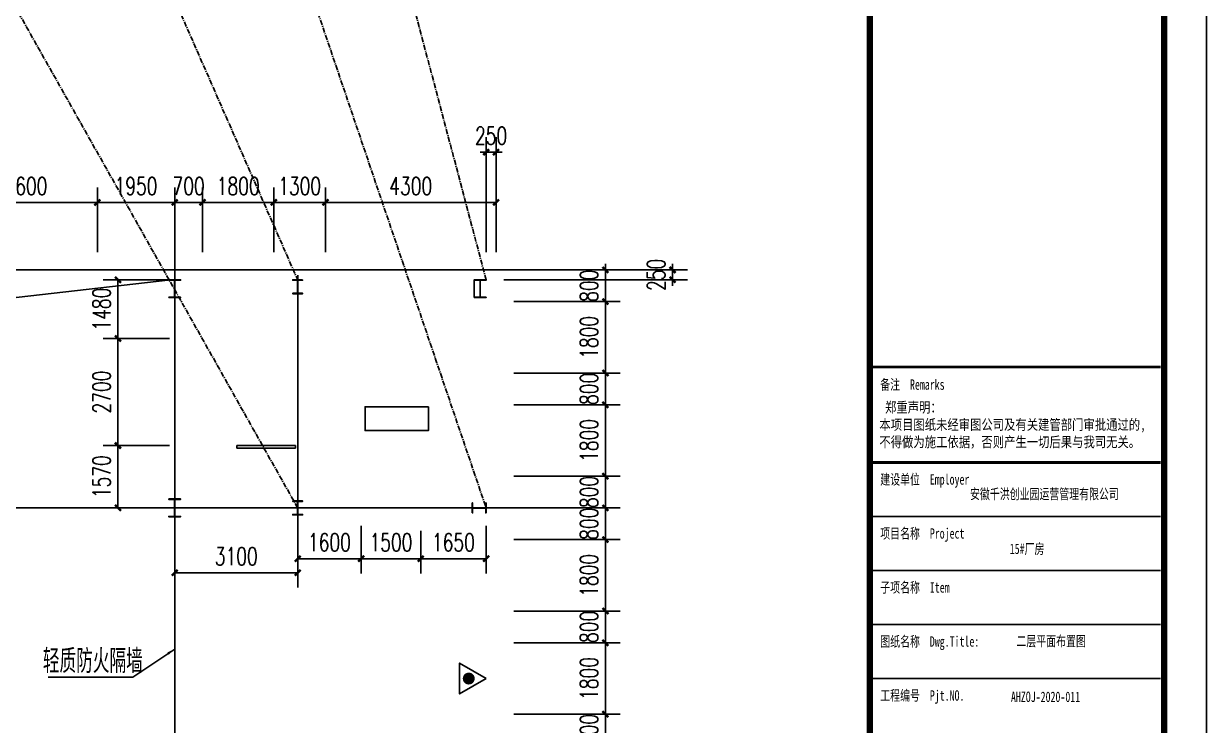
# Model space of a CAD drawing. Extents: x 177291 to 1288761, y 177638 to 322898.
# Drawn here: x 468385 to 498197, y 269725 to 287413 of the extents above; entities that cross this region are included whole.
import ezdxf
from ezdxf.enums import TextEntityAlignment as Align

# ---------------------------------------------------------------- set-up
doc = ezdxf.new("R2010")
doc.units = 0
doc.header["$LTSCALE"] = 1000
doc.linetypes.add('0$0$CENTERX2', pattern=[4, 2.5, -0.5, 0.5, -0.5])
for name, color, linetype in [('AXIS', 3, 'Continuous'), ('DOTE', 1, 'Continuous'), ('GZ', 50, 'Continuous'), ('Gzd', 1, 'Continuous'), ('LVTRY', 6, 'Continuous'), ('PUB_DIM', 3, 'Continuous'), ('PUB_TITLE', 4, 'Continuous'), ('REIN', 1, 'Continuous'), ('STAIR', 2, 'Continuous'), ('TEXT', 7, 'Continuous')]:
    doc.layers.add(name, color=color, linetype=linetype)
doc.styles.add('_gyy_title_ST', font='', dxfattribs={"width": 0.8})
doc.styles.add('_TCH_DIM_T3', font='SIMPLEX', dxfattribs={"width": 0.705882, "bigfont": 'GBCBIG'})
doc.styles.add('TSSD_Norm', font='tssdeng.shx', dxfattribs={"bigfont": 'hztxt.shx'})
doc.styles.get('_gyy_title_ST').set_extended_font_data('SimSun')
doc.dimstyles.new('_TCH_ARCH&&150', dxfattribs={"dimtxt": 446.25, "dimasz": 150, "dimexe": 375, "dimexo": 450, "dimgap": 189.375, "dimtad": 1, "dimdec": 0, "dimzin": 0, "dimdsep": 46, "dimtxsty": '_TCH_DIM_T3', "dimblk": 'ARCHTICK', "dimcen": 0.09, "dimclrd": 3, "dimclre": 3, "dimclrt": 7, "dimazin": 2, "dimtfac": 1, "dimtdec": 0, "dimtix": 1, "dimtmove": 2, "dimatfit": 3, "dimfxl": 1, "dimtolj": 1, "dimtzin": 0, "dimarcsym": 0})
doc.dimstyles.new('TCH-200-1', dxfattribs={"dimtxt": 595, "dimasz": 200, "dimexe": 500, "dimexo": 600, "dimgap": 252.5, "dimtad": 1, "dimdec": 0, "dimzin": 0, "dimdsep": 46, "dimtxsty": '_TCH_DIM_T3', "dimblk": 'ARCHTICK', "dimcen": 0.09, "dimclrd": 3, "dimclre": 3, "dimclrt": 7, "dimazin": 2, "dimtfac": 1, "dimtdec": 0, "dimtix": 1, "dimtmove": 2, "dimatfit": 3, "dimfxl": 1, "dimtolj": 1, "dimtzin": 0, "dimarcsym": 0})

# ---------------------------------------------------------------- blocks, each defined once
blk = doc.blocks.new('_ArchTick')
at = {"color": 0, "linetype": 'ByBlock', "const_width": 0.4}
blk.add_lwpolyline([(-0.5, -0.5), (0.5, 0.5)], dxfattribs=at)
blk = doc.blocks.new('*D578')
at = {"color": 3, "lineweight": -2, "transparency": 16777216}
for p, q in [((480043, 281656), (480043, 284548)), ((480293, 281656), (480293, 284548)), ((480043, 284173), (479893, 284173)), ((480293, 284173), (480043, 284173)), ((480293, 284173), (480443, 284173))]:
    blk.add_line(p, q, dxfattribs=at)
at = {"layer": 'Defpoints', "color": 0, "transparency": 16777216}
for p in [(480043, 284173), (480043, 281206), (480293, 281206)]:
    blk.add_point(p, dxfattribs=at)
at = {"color": 3, "lineweight": -2, "transparency": 16777216, "xscale": 150, "yscale": 150, "zscale": 150}
blk.add_blockref('_ArchTick', (480043, 284173), dxfattribs=at)
at = {"color": 3, "lineweight": -2, "transparency": 16777216, "xscale": 150, "yscale": 150, "zscale": 150, "rotation": 180}
blk.add_blockref('_ArchTick', (480293, 284173), dxfattribs=at)
at = {"color": 7, "transparency": 16777216, "insert": (480168, 284586), "char_height": 446.2, "attachment_point": 5, "style": '_TCH_DIM_T3'}
blk.add_mtext('\\A1;250', dxfattribs=at)
blk = doc.blocks.new('*D582')
at = {"color": 3, "lineweight": -2, "transparency": 16777216}
for p, q in [((479743, 281206), (485117, 281206)), ((484742, 281206), (484742, 281356)), ((484742, 281206), (484742, 280956)), ((480493, 280956), (485117, 280956)), ((484742, 280956), (484742, 280806))]:
    blk.add_line(p, q, dxfattribs=at)
at = {"layer": 'Defpoints', "color": 0, "transparency": 16777216}
for p in [(479293, 281206), (480043, 280956), (484742, 280956)]:
    blk.add_point(p, dxfattribs=at)
at = {"color": 3, "lineweight": -2, "transparency": 16777216, "xscale": 150, "yscale": 150, "zscale": 150}
for p, rotation in [((484742, 281206), 270), ((484742, 280956), 90)]:
    blk.add_blockref('_ArchTick', p, dxfattribs=dict(at, rotation=rotation))
at = {"color": 7, "transparency": 16777216, "insert": (484329, 281081), "char_height": 446.2, "attachment_point": 5, "rotation": 90, "style": '_TCH_DIM_T3'}
blk.add_mtext('\\A1;250', dxfattribs=at)
blk = doc.blocks.new('*D455')
at = {"color": 3, "lineweight": -2, "transparency": 16777216}
for p, q in [((466643, 281656), (466643, 283282)), ((470243, 281656), (470243, 283282)), ((466643, 282907), (470243, 282907))]:
    blk.add_line(p, q, dxfattribs=at)
at = {"layer": 'Defpoints', "color": 0, "transparency": 16777216}
for p in [(470243, 282907), (466643, 281206), (470243, 281206)]:
    blk.add_point(p, dxfattribs=at)
at = {"color": 3, "lineweight": -2, "transparency": 16777216, "xscale": 150, "yscale": 150, "zscale": 150, "rotation": 180}
blk.add_blockref('_ArchTick', (466643, 282907), dxfattribs=at)
at = {"color": 3, "lineweight": -2, "transparency": 16777216, "xscale": 150, "yscale": 150, "zscale": 150}
blk.add_blockref('_ArchTick', (470243, 282907), dxfattribs=at)
at = {"color": 7, "transparency": 16777216, "insert": (468443, 283320), "char_height": 446.2, "attachment_point": 5, "style": '_TCH_DIM_T3'}
blk.add_mtext('\\A1;3600', dxfattribs=at)
blk = doc.blocks.new('*D456')
at = {"color": 3, "lineweight": -2, "transparency": 16777216}
for p, q in [((470243, 281656), (470243, 283282)), ((472193, 281755), (472193, 283282)), ((470243, 282907), (472193, 282907))]:
    blk.add_line(p, q, dxfattribs=at)
at = {"layer": 'Defpoints', "color": 0, "transparency": 16777216}
for p in [(472193, 282907), (470243, 281206), (472193, 281305)]:
    blk.add_point(p, dxfattribs=at)
at = {"color": 3, "lineweight": -2, "transparency": 16777216, "xscale": 150, "yscale": 150, "zscale": 150, "rotation": 180}
blk.add_blockref('_ArchTick', (470243, 282907), dxfattribs=at)
at = {"color": 3, "lineweight": -2, "transparency": 16777216, "xscale": 150, "yscale": 150, "zscale": 150}
blk.add_blockref('_ArchTick', (472193, 282907), dxfattribs=at)
at = {"color": 7, "transparency": 16777216, "insert": (471218, 283320), "char_height": 446.2, "attachment_point": 5, "style": '_TCH_DIM_T3'}
blk.add_mtext('\\A1;1950', dxfattribs=at)
blk = doc.blocks.new('*D460')
at = {"color": 3, "lineweight": -2, "transparency": 16777216}
for p, q in [((472193, 281656), (472193, 283282)), ((472893, 281656), (472893, 283282)), ((472193, 282907), (472043, 282907)), ((472193, 282907), (472893, 282907)), ((472893, 282907), (473043, 282907))]:
    blk.add_line(p, q, dxfattribs=at)
at = {"layer": 'Defpoints', "color": 0, "transparency": 16777216}
for p in [(472893, 282907), (472193, 281206), (472893, 281206)]:
    blk.add_point(p, dxfattribs=at)
at = {"color": 3, "lineweight": -2, "transparency": 16777216, "xscale": 150, "yscale": 150, "zscale": 150}
blk.add_blockref('_ArchTick', (472193, 282907), dxfattribs=at)
at = {"color": 3, "lineweight": -2, "transparency": 16777216, "xscale": 150, "yscale": 150, "zscale": 150, "rotation": 180}
blk.add_blockref('_ArchTick', (472893, 282907), dxfattribs=at)
at = {"color": 7, "transparency": 16777216, "insert": (472543, 283320), "char_height": 446.2, "attachment_point": 5, "style": '_TCH_DIM_T3'}
blk.add_mtext('\\A1;700', dxfattribs=at)
blk = doc.blocks.new('*D464')
at = {"color": 3, "lineweight": -2, "transparency": 16777216}
for p, q in [((475993, 281656), (475993, 283282)), ((480293, 281656), (480293, 283282)), ((480293, 282907), (475993, 282907))]:
    blk.add_line(p, q, dxfattribs=at)
at = {"layer": 'Defpoints', "color": 0, "transparency": 16777216}
for p in [(475993, 282907), (475993, 281206), (480293, 281206)]:
    blk.add_point(p, dxfattribs=at)
at = {"color": 3, "lineweight": -2, "transparency": 16777216, "xscale": 150, "yscale": 150, "zscale": 150, "rotation": 180}
blk.add_blockref('_ArchTick', (475993, 282907), dxfattribs=at)
at = {"color": 3, "lineweight": -2, "transparency": 16777216, "xscale": 150, "yscale": 150, "zscale": 150}
blk.add_blockref('_ArchTick', (480293, 282907), dxfattribs=at)
at = {"color": 7, "transparency": 16777216, "insert": (478143, 283320), "char_height": 446.2, "attachment_point": 5, "style": '_TCH_DIM_T3'}
blk.add_mtext('\\A1;4300', dxfattribs=at)
blk = doc.blocks.new('*D465')
at = {"color": 3, "lineweight": -2, "transparency": 16777216}
for p, q in [((483049, 278606), (483049, 278756)), ((480743, 278606), (483424, 278606)), ((483049, 278606), (483049, 277806)), ((480743, 277806), (483424, 277806)), ((483049, 277806), (483049, 277656))]:
    blk.add_line(p, q, dxfattribs=at)
at = {"layer": 'Defpoints', "color": 0, "transparency": 16777216}
for p in [(480293, 278606), (480293, 277806), (483049, 277806)]:
    blk.add_point(p, dxfattribs=at)
at = {"color": 3, "lineweight": -2, "transparency": 16777216, "xscale": 150, "yscale": 150, "zscale": 150}
for p, rotation in [((483049, 278606), 270), ((483049, 277806), 90)]:
    blk.add_blockref('_ArchTick', p, dxfattribs=dict(at, rotation=rotation))
at = {"color": 7, "transparency": 16777216, "insert": (482636, 278206), "char_height": 446.2, "attachment_point": 5, "rotation": 90, "style": '_TCH_DIM_T3'}
blk.add_mtext('\\A1;800', dxfattribs=at)
blk = doc.blocks.new('*D466')
at = {"color": 3, "lineweight": -2, "transparency": 16777216}
for p, q in [((480743, 281206), (483424, 281206)), ((483049, 281206), (483049, 281356)), ((483049, 281206), (483049, 280406)), ((480743, 280406), (483424, 280406)), ((483049, 280406), (483049, 280256))]:
    blk.add_line(p, q, dxfattribs=at)
at = {"layer": 'Defpoints', "color": 0, "transparency": 16777216}
for p in [(480293, 281206), (480293, 280406), (483049, 280406)]:
    blk.add_point(p, dxfattribs=at)
at = {"color": 3, "lineweight": -2, "transparency": 16777216, "xscale": 150, "yscale": 150, "zscale": 150}
for p, rotation in [((483049, 281206), 270), ((483049, 280406), 90)]:
    blk.add_blockref('_ArchTick', p, dxfattribs=dict(at, rotation=rotation))
at = {"color": 7, "transparency": 16777216, "insert": (482636, 280806), "char_height": 446.2, "attachment_point": 5, "rotation": 90, "style": '_TCH_DIM_T3'}
blk.add_mtext('\\A1;800', dxfattribs=at)
blk = doc.blocks.new('*D467')
at = {"color": 3, "lineweight": -2, "transparency": 16777216}
for p, q in [((480743, 280406), (483424, 280406)), ((483049, 280406), (483049, 278606)), ((480743, 278606), (483424, 278606))]:
    blk.add_line(p, q, dxfattribs=at)
at = {"layer": 'Defpoints', "color": 0, "transparency": 16777216}
for p in [(480293, 280406), (480293, 278606), (483049, 278606)]:
    blk.add_point(p, dxfattribs=at)
at = {"color": 3, "lineweight": -2, "transparency": 16777216, "xscale": 150, "yscale": 150, "zscale": 150}
for p, rotation in [((483049, 280406), 90), ((483049, 278606), 270)]:
    blk.add_blockref('_ArchTick', p, dxfattribs=dict(at, rotation=rotation))
at = {"color": 7, "transparency": 16777216, "insert": (482636, 279506), "char_height": 446.2, "attachment_point": 5, "rotation": 90, "style": '_TCH_DIM_T3'}
blk.add_mtext('\\A1;1800', dxfattribs=at)
blk = doc.blocks.new('*D468')
at = {"color": 3, "lineweight": -2, "transparency": 16777216}
for p, q in [((480743, 277806), (483424, 277806)), ((483049, 276006), (483049, 277806)), ((480743, 276006), (483424, 276006))]:
    blk.add_line(p, q, dxfattribs=at)
at = {"layer": 'Defpoints', "color": 0, "transparency": 16777216}
for p in [(480293, 277806), (483049, 277806), (480293, 276006)]:
    blk.add_point(p, dxfattribs=at)
at = {"color": 3, "lineweight": -2, "transparency": 16777216, "xscale": 150, "yscale": 150, "zscale": 150}
for p, rotation in [((483049, 277806), 90), ((483049, 276006), 270)]:
    blk.add_blockref('_ArchTick', p, dxfattribs=dict(at, rotation=rotation))
at = {"color": 7, "transparency": 16777216, "insert": (482636, 276906), "char_height": 446.2, "attachment_point": 5, "rotation": 90, "style": '_TCH_DIM_T3'}
blk.add_mtext('\\A1;1800', dxfattribs=at)
blk = doc.blocks.new('*D469')
at = {"color": 3, "lineweight": -2, "transparency": 16777216}
for p, q in [((483049, 276006), (483049, 276156)), ((480743, 276006), (483424, 276006)), ((483049, 275206), (483049, 276006)), ((480743, 275206), (483424, 275206)), ((483049, 275206), (483049, 275056))]:
    blk.add_line(p, q, dxfattribs=at)
at = {"layer": 'Defpoints', "color": 0, "transparency": 16777216}
for p in [(480293, 276006), (483049, 276006), (480293, 275206)]:
    blk.add_point(p, dxfattribs=at)
at = {"color": 3, "lineweight": -2, "transparency": 16777216, "xscale": 150, "yscale": 150, "zscale": 150}
for p, rotation in [((483049, 276006), 270), ((483049, 275206), 90)]:
    blk.add_blockref('_ArchTick', p, dxfattribs=dict(at, rotation=rotation))
at = {"color": 7, "transparency": 16777216, "insert": (482636, 275606), "char_height": 446.2, "attachment_point": 5, "rotation": 90, "style": '_TCH_DIM_T3'}
blk.add_mtext('\\A1;800', dxfattribs=at)
blk = doc.blocks.new('*D475')
at = {"color": 3, "lineweight": -2, "transparency": 16777216}
for p, q in [((472893, 281656), (472893, 283282)), ((474693, 281656), (474693, 283282)), ((472893, 282907), (474693, 282907))]:
    blk.add_line(p, q, dxfattribs=at)
at = {"layer": 'Defpoints', "color": 0, "transparency": 16777216}
for p in [(474693, 282907), (472893, 281206), (474693, 281206)]:
    blk.add_point(p, dxfattribs=at)
at = {"color": 3, "lineweight": -2, "transparency": 16777216, "xscale": 150, "yscale": 150, "zscale": 150, "rotation": 180}
blk.add_blockref('_ArchTick', (472893, 282907), dxfattribs=at)
at = {"color": 3, "lineweight": -2, "transparency": 16777216, "xscale": 150, "yscale": 150, "zscale": 150}
blk.add_blockref('_ArchTick', (474693, 282907), dxfattribs=at)
at = {"color": 7, "transparency": 16777216, "insert": (473793, 283320), "char_height": 446.2, "attachment_point": 5, "style": '_TCH_DIM_T3'}
blk.add_mtext('\\A1;1800', dxfattribs=at)
blk = doc.blocks.new('*D476')
at = {"layer": 'Defpoints', "color": 0, "transparency": 16777216}
for p in [(472754, 280956), (470762, 279476), (472513, 279476)]:
    blk.add_point(p, dxfattribs=at)
at = {"layer": 'PUB_DIM', "color": 3, "lineweight": -2, "transparency": 16777216}
for p, q in [((472304, 280956), (470387, 280956)), ((470762, 280956), (470762, 279476)), ((472063, 279476), (470387, 279476))]:
    blk.add_line(p, q, dxfattribs=at)
at = {"layer": 'PUB_DIM', "color": 3, "lineweight": -2, "transparency": 16777216, "xscale": 150, "yscale": 150, "zscale": 150}
for p, rotation in [((470762, 280956), 90), ((470762, 279476), 270)]:
    blk.add_blockref('_ArchTick', p, dxfattribs=dict(at, rotation=rotation))
at = {"layer": 'PUB_DIM', "color": 7, "transparency": 16777216, "insert": (470350, 280216), "char_height": 446.2, "attachment_point": 5, "rotation": 90, "style": '_TCH_DIM_T3'}
blk.add_mtext('\\A1;1480', dxfattribs=at)
blk = doc.blocks.new('*D477')
at = {"layer": 'Defpoints', "color": 0, "transparency": 16777216}
for p in [(470762, 279476), (472513, 279476), (472513, 276776)]:
    blk.add_point(p, dxfattribs=at)
at = {"layer": 'PUB_DIM', "color": 3, "lineweight": -2, "transparency": 16777216}
for p, q in [((472063, 279476), (470387, 279476)), ((470762, 276776), (470762, 279476)), ((472063, 276776), (470387, 276776))]:
    blk.add_line(p, q, dxfattribs=at)
at = {"layer": 'PUB_DIM', "color": 3, "lineweight": -2, "transparency": 16777216, "xscale": 150, "yscale": 150, "zscale": 150}
for p, rotation in [((470762, 279476), 90), ((470762, 276776), 270)]:
    blk.add_blockref('_ArchTick', p, dxfattribs=dict(at, rotation=rotation))
at = {"layer": 'PUB_DIM', "color": 7, "transparency": 16777216, "insert": (470350, 278126), "char_height": 446.2, "attachment_point": 5, "rotation": 90, "style": '_TCH_DIM_T3'}
blk.add_mtext('\\A1;2700', dxfattribs=at)
blk = doc.blocks.new('*D598')
at = {"color": 3, "lineweight": -2, "transparency": 16777216}
for p, q in [((475293, 274563), (475293, 273197)), ((472193, 274409), (472193, 273197)), ((472193, 273572), (475293, 273572))]:
    blk.add_line(p, q, dxfattribs=at)
at = {"layer": 'Defpoints', "color": 0, "transparency": 16777216}
for p in [(475293, 275013), (472193, 274859), (475293, 273572)]:
    blk.add_point(p, dxfattribs=at)
at = {"color": 3, "lineweight": -2, "transparency": 16777216, "xscale": 150, "yscale": 150, "zscale": 150, "rotation": 180}
blk.add_blockref('_ArchTick', (472193, 273572), dxfattribs=at)
at = {"color": 3, "lineweight": -2, "transparency": 16777216, "xscale": 150, "yscale": 150, "zscale": 150}
blk.add_blockref('_ArchTick', (475293, 273572), dxfattribs=at)
at = {"color": 7, "transparency": 16777216, "insert": (473743, 273985), "char_height": 446.2, "attachment_point": 5, "style": '_TCH_DIM_T3'}
blk.add_mtext('\\A1;3100', dxfattribs=at)
blk = doc.blocks.new('*D480')
at = {"color": 3, "lineweight": -2, "transparency": 16777216}
for p, q in [((480743, 272606), (483424, 272606)), ((483049, 272606), (483049, 272756)), ((483049, 272606), (483049, 271806)), ((480743, 271806), (483424, 271806)), ((483049, 271806), (483049, 271656))]:
    blk.add_line(p, q, dxfattribs=at)
at = {"layer": 'Defpoints', "color": 0, "transparency": 16777216}
for p in [(480293, 272606), (480293, 271806), (483049, 271806)]:
    blk.add_point(p, dxfattribs=at)
at = {"color": 3, "lineweight": -2, "transparency": 16777216, "xscale": 150, "yscale": 150, "zscale": 150}
for p, rotation in [((483049, 272606), 270), ((483049, 271806), 90)]:
    blk.add_blockref('_ArchTick', p, dxfattribs=dict(at, rotation=rotation))
at = {"color": 7, "transparency": 16777216, "insert": (482636, 272206), "char_height": 446.2, "attachment_point": 5, "rotation": 90, "style": '_TCH_DIM_T3'}
blk.add_mtext('\\A1;800', dxfattribs=at)
blk = doc.blocks.new('*D481')
at = {"color": 3, "lineweight": -2, "transparency": 16777216}
for p, q in [((480743, 275206), (483424, 275206)), ((483049, 275206), (483049, 275356)), ((483049, 275206), (483049, 274406)), ((480743, 274406), (483424, 274406)), ((483049, 274406), (483049, 274256))]:
    blk.add_line(p, q, dxfattribs=at)
at = {"layer": 'Defpoints', "color": 0, "transparency": 16777216}
for p in [(480293, 275206), (480293, 274406), (483049, 274406)]:
    blk.add_point(p, dxfattribs=at)
at = {"color": 3, "lineweight": -2, "transparency": 16777216, "xscale": 150, "yscale": 150, "zscale": 150}
for p, rotation in [((483049, 275206), 270), ((483049, 274406), 90)]:
    blk.add_blockref('_ArchTick', p, dxfattribs=dict(at, rotation=rotation))
at = {"color": 7, "transparency": 16777216, "insert": (482636, 274806), "char_height": 446.2, "attachment_point": 5, "rotation": 90, "style": '_TCH_DIM_T3'}
blk.add_mtext('\\A1;800', dxfattribs=at)
blk = doc.blocks.new('*D482')
at = {"color": 3, "lineweight": -2, "transparency": 16777216}
for p, q in [((480743, 274406), (483424, 274406)), ((483049, 274406), (483049, 272606)), ((480743, 272606), (483424, 272606))]:
    blk.add_line(p, q, dxfattribs=at)
at = {"layer": 'Defpoints', "color": 0, "transparency": 16777216}
for p in [(480293, 274406), (480293, 272606), (483049, 272606)]:
    blk.add_point(p, dxfattribs=at)
at = {"color": 3, "lineweight": -2, "transparency": 16777216, "xscale": 150, "yscale": 150, "zscale": 150}
for p, rotation in [((483049, 274406), 90), ((483049, 272606), 270)]:
    blk.add_blockref('_ArchTick', p, dxfattribs=dict(at, rotation=rotation))
at = {"color": 7, "transparency": 16777216, "insert": (482636, 273506), "char_height": 446.2, "attachment_point": 5, "rotation": 90, "style": '_TCH_DIM_T3'}
blk.add_mtext('\\A1;1800', dxfattribs=at)
blk = doc.blocks.new('*D483')
at = {"color": 3, "lineweight": -2, "transparency": 16777216}
for p, q in [((480743, 271806), (483424, 271806)), ((483049, 270006), (483049, 271806)), ((480743, 270006), (483424, 270006))]:
    blk.add_line(p, q, dxfattribs=at)
at = {"layer": 'Defpoints', "color": 0, "transparency": 16777216}
for p in [(480293, 271806), (483049, 271806), (480293, 270006)]:
    blk.add_point(p, dxfattribs=at)
at = {"color": 3, "lineweight": -2, "transparency": 16777216, "xscale": 150, "yscale": 150, "zscale": 150}
for p, rotation in [((483049, 271806), 90), ((483049, 270006), 270)]:
    blk.add_blockref('_ArchTick', p, dxfattribs=dict(at, rotation=rotation))
at = {"color": 7, "transparency": 16777216, "insert": (482636, 270906), "char_height": 446.2, "attachment_point": 5, "rotation": 90, "style": '_TCH_DIM_T3'}
blk.add_mtext('\\A1;1800', dxfattribs=at)
blk = doc.blocks.new('*D484')
at = {"color": 3, "lineweight": -2, "transparency": 16777216}
for p, q in [((483049, 270006), (483049, 270156)), ((480743, 270006), (483424, 270006)), ((483049, 269206), (483049, 270006)), ((480743, 269206), (483424, 269206)), ((483049, 269206), (483049, 269056))]:
    blk.add_line(p, q, dxfattribs=at)
at = {"layer": 'Defpoints', "color": 0, "transparency": 16777216}
for p in [(480293, 270006), (483049, 270006), (480293, 269206)]:
    blk.add_point(p, dxfattribs=at)
at = {"color": 3, "lineweight": -2, "transparency": 16777216, "xscale": 150, "yscale": 150, "zscale": 150}
for p, rotation in [((483049, 270006), 270), ((483049, 269206), 90)]:
    blk.add_blockref('_ArchTick', p, dxfattribs=dict(at, rotation=rotation))
at = {"color": 7, "transparency": 16777216, "insert": (482636, 269606), "char_height": 446.2, "attachment_point": 5, "rotation": 90, "style": '_TCH_DIM_T3'}
blk.add_mtext('\\A1;800', dxfattribs=at)
blk = doc.blocks.new('*D617')
at = {"layer": 'Defpoints', "color": 0, "transparency": 16777216}
for p in [(472513, 276776), (470762, 275206), (472093, 275206)]:
    blk.add_point(p, dxfattribs=at)
at = {"layer": 'PUB_DIM', "color": 3, "lineweight": -2, "transparency": 16777216}
for p, q in [((472063, 276776), (470387, 276776)), ((470762, 276776), (470762, 275206)), ((471643, 275206), (470387, 275206))]:
    blk.add_line(p, q, dxfattribs=at)
at = {"layer": 'PUB_DIM', "color": 3, "lineweight": -2, "transparency": 16777216, "xscale": 150, "yscale": 150, "zscale": 150}
for p, rotation in [((470762, 276776), 90), ((470762, 275206), 270)]:
    blk.add_blockref('_ArchTick', p, dxfattribs=dict(at, rotation=rotation))
at = {"layer": 'PUB_DIM', "color": 7, "transparency": 16777216, "insert": (470350, 275991), "char_height": 446.2, "attachment_point": 5, "rotation": 90, "style": '_TCH_DIM_T3'}
blk.add_mtext('\\A1;1570', dxfattribs=at)
blk = doc.blocks.new('*D1671')
at = {"color": 3, "lineweight": -2, "transparency": 16777216}
for p, q in [((474693, 281656), (474693, 283282)), ((475993, 281656), (475993, 283282)), ((474693, 282907), (474543, 282907)), ((475993, 282907), (474693, 282907)), ((475993, 282907), (476143, 282907))]:
    blk.add_line(p, q, dxfattribs=at)
at = {"layer": 'Defpoints', "color": 0, "transparency": 16777216}
for p in [(474693, 282907), (474693, 281206), (475993, 281206)]:
    blk.add_point(p, dxfattribs=at)
at = {"color": 3, "lineweight": -2, "transparency": 16777216, "xscale": 150, "yscale": 150, "zscale": 150}
blk.add_blockref('_ArchTick', (474693, 282907), dxfattribs=at)
at = {"color": 3, "lineweight": -2, "transparency": 16777216, "xscale": 150, "yscale": 150, "zscale": 150, "rotation": 180}
blk.add_blockref('_ArchTick', (475993, 282907), dxfattribs=at)
at = {"color": 7, "transparency": 16777216, "insert": (475343, 283320), "char_height": 446.2, "attachment_point": 5, "style": '_TCH_DIM_T3'}
blk.add_mtext('\\A1;1300', dxfattribs=at)
blk = doc.blocks.new('*D1783')
at = {"color": 3, "lineweight": -2, "transparency": 16777216}
for p, q in [((478393, 274631), (478393, 273551)), ((480043, 274756), (480043, 273551)), ((480043, 273926), (478393, 273926))]:
    blk.add_line(p, q, dxfattribs=at)
at = {"layer": 'Defpoints', "color": 0, "transparency": 16777216}
for p in [(480043, 275206), (478393, 275081), (478393, 273926)]:
    blk.add_point(p, dxfattribs=at)
at = {"color": 3, "lineweight": -2, "transparency": 16777216, "xscale": 150, "yscale": 150, "zscale": 150}
for p, rotation in [((478393, 273926), 180.0000000033351), ((480043, 273926), 3.335092202405576e-09)]:
    blk.add_blockref('_ArchTick', p, dxfattribs=dict(at, rotation=rotation))
at = {"color": 7, "transparency": 16777216, "insert": (479218, 274338), "char_height": 446.2, "attachment_point": 5, "rotation": 0, "style": '_TCH_DIM_T3'}
blk.add_mtext('\\A1;1650', dxfattribs=at)
blk = doc.blocks.new('*D1784')
at = {"color": 3, "lineweight": -2, "transparency": 16777216}
for p, q in [((475293, 274756), (475293, 273551)), ((476893, 274756), (476893, 273551)), ((475293, 273926), (476893, 273926))]:
    blk.add_line(p, q, dxfattribs=at)
at = {"layer": 'Defpoints', "color": 0, "transparency": 16777216}
for p in [(475293, 275206), (476893, 275206), (476893, 273926)]:
    blk.add_point(p, dxfattribs=at)
at = {"color": 3, "lineweight": -2, "transparency": 16777216, "xscale": 150, "yscale": 150, "zscale": 150, "rotation": 180}
blk.add_blockref('_ArchTick', (475293, 273926), dxfattribs=at)
at = {"color": 3, "lineweight": -2, "transparency": 16777216, "xscale": 150, "yscale": 150, "zscale": 150}
blk.add_blockref('_ArchTick', (476893, 273926), dxfattribs=at)
at = {"color": 7, "transparency": 16777216, "insert": (476093, 274338), "char_height": 446.2, "attachment_point": 5, "style": '_TCH_DIM_T3'}
blk.add_mtext('\\A1;1600', dxfattribs=at)
blk = doc.blocks.new('*D1785')
at = {"color": 3, "lineweight": -2, "transparency": 16777216}
for p, q in [((476893, 274631), (476893, 273551)), ((478393, 274631), (478393, 273551)), ((476893, 273926), (478393, 273926))]:
    blk.add_line(p, q, dxfattribs=at)
at = {"layer": 'Defpoints', "color": 0, "transparency": 16777216}
for p in [(476893, 275081), (478393, 275081), (478393, 273926)]:
    blk.add_point(p, dxfattribs=at)
at = {"color": 3, "lineweight": -2, "transparency": 16777216, "xscale": 150, "yscale": 150, "zscale": 150, "rotation": 180}
blk.add_blockref('_ArchTick', (476893, 273926), dxfattribs=at)
at = {"color": 3, "lineweight": -2, "transparency": 16777216, "xscale": 150, "yscale": 150, "zscale": 150}
blk.add_blockref('_ArchTick', (478393, 273926), dxfattribs=at)
at = {"color": 7, "transparency": 16777216, "insert": (477643, 274338), "char_height": 446.2, "attachment_point": 5, "style": '_TCH_DIM_T3'}
blk.add_mtext('\\A1;1500', dxfattribs=at)

msp = doc.modelspace()

# ---------------------------------------------------------------- linework, layer by layer
for p, q in [((479742.62, 280955.79), (479742.62, 280505.79)), ((472042.62, 280505.87), (472282.62, 280505.87)), ((479742.62, 280505.79), (480042.62, 280505.79))]:
    msp.add_line(p, q)
msp.add_lwpolyline([(420154.21, 263415.53), (432155.89, 276391.06), (472092.62, 280955.79)])
msp.add_lwpolyline([(473762.62, 276775.79), (475234.7, 276775.86), (475234.7, 276712.1), (473762.62, 276712.03)], close=True)
at = {"layer": 'AXIS'}
msp.add_line((471139.27, 270935.14), (469003.7, 270935.14), dxfattribs=at)
at = {"layer": 'DOTE', "color": 8, "linetype": '0$0$CENTERX2', "ltscale": 0.05}
for p, q in [((463345.07, 308149.5), (475292.33, 280955.86)), ((480042.62, 280955.79), (472844.26, 308149.5)), ((463345.07, 296399.5), (475292.62, 275205.79)), ((472844.26, 296399.5), (480042.62, 275205.79))]:
    msp.add_line(p, q, dxfattribs=at)
at = {"layer": 'DOTE'}
for p, q in [((472192.62, 262330.79), (472192.62, 282080.79)), ((418817.62, 281205.79), (481292.62, 281205.79)), ((475292.62, 274228.48), (475292.62, 281073.9)), ((418817.62, 275205.79), (481292.62, 275205.79)), ((418817.62, 275205.79), (481292.62, 275205.79)), ((475527.64, 275205.79), (472192.62, 275205.79)), ((480042.62, 275205.79), (473792.33, 275205.79))]:
    msp.add_line(p, q, dxfattribs=at)
at = {"layer": 'GZ'}
for points in [[(472042.62, 280505.79), (472342.62, 280505.79), (472342.62, 280515.79), (472199.47, 280515.79), (472195.62, 280520.79), (472195.62, 280941.14), (472199.47, 280945.79), (472342.62, 280945.79), (472342.62, 280955.79), (472042.62, 280955.79), (472042.62, 280945.79), (472185.62, 280945.79), (472189.62, 280941.3), (472189.62, 280520.79), (472185.62, 280515.79), (472042.62, 280515.79), (472042.62, 280505.79)], [(475417.33, 280955.86), (475167.33, 280955.86), (475167.33, 280945.86), (475285.48, 280945.86), (475289.33, 280940.86), (475289.33, 280620.51), (475285.48, 280615.86), (475167.33, 280615.86), (475167.33, 280605.86), (475417.33, 280605.86), (475417.33, 280615.86), (475299.33, 280615.86), (475295.33, 280620.34), (475295.33, 280940.86), (475299.33, 280945.86), (475417.33, 280945.86), (475417.33, 280955.86)], [(479742.62, 280505.79), (480042.62, 280505.79), (480042.62, 280515.79), (479899.47, 280515.79), (479895.62, 280520.79), (479895.62, 280941.14), (479899.47, 280945.79), (480042.62, 280945.79), (480042.62, 280955.79), (479742.62, 280955.79), (479742.62, 280945.79), (479885.62, 280945.79), (479889.62, 280941.3), (479889.62, 280520.79), (479885.62, 280515.79), (479742.62, 280515.79), (479742.62, 280505.79)], [(472042.62, 275430.96), (472342.62, 275430.96), (472342.62, 275420.96), (472199.47, 275420.96), (472195.62, 275415.96), (472195.62, 274995.61), (472199.47, 274990.96), (472342.62, 274990.96), (472342.62, 274980.96), (472042.62, 274980.96), (472042.62, 274990.96), (472185.62, 274990.96), (472189.62, 274995.45), (472189.62, 275415.96), (472185.62, 275420.96), (472042.62, 275420.96), (472042.62, 275430.96)], [(475167.33, 275380.96), (475417.33, 275380.96), (475417.33, 275370.96), (475299.17, 275370.96), (475295.33, 275365.96), (475295.33, 275045.61), (475299.17, 275040.96), (475417.33, 275040.96), (475417.33, 275030.96), (475167.33, 275030.96), (475167.33, 275040.96), (475285.33, 275040.96), (475289.33, 275045.45), (475289.33, 275365.96), (475285.33, 275370.96), (475167.33, 275370.96), (475167.33, 275380.96)], [(479692.62, 275080.79), (479692.62, 275330.79), (479702.62, 275330.79), (479702.62, 275212.64), (479707.62, 275208.79), (480027.97, 275208.79), (480032.62, 275212.64), (480032.62, 275330.79), (480042.62, 275330.79), (480042.62, 275080.79), (480032.62, 275080.79), (480032.62, 275198.79), (480028.14, 275202.79), (479707.62, 275202.79), (479702.62, 275198.79), (479702.62, 275080.79), (479692.62, 275080.79)]]:
    msp.add_lwpolyline(points, close=True, dxfattribs=at)
at = {"layer": 'Gzd'}
msp.add_lwpolyline([(480042.62, 270905.79), (479371.92, 271293.02), (479371.92, 270518.56)], close=True, dxfattribs=at)
at = {"layer": 'LVTRY'}
msp.add_lwpolyline([(478589.74, 277756.13), (476989.74, 277756.13), (476989.74, 277156.13), (478589.74, 277156.13)], close=True, dxfattribs=at)
at = {"layer": 'PUB_TITLE'}
for p, q in [((497044.5, 278758), (489711.77, 278758)), ((497044.5, 274986.88), (489711.77, 274986.88)), ((497044.5, 273625.08), (489711.77, 273625.08)), ((497044.5, 272263.29), (489711.77, 272263.29)), ((497044.5, 270901.49), (489711.77, 270901.49))]:
    msp.add_line(p, q, dxfattribs=at)
msp.add_lwpolyline([(408999.28, 314928.34), (498196.66, 314928.34), (498196.66, 251928.06), (408999.28, 251928.06)], close=True, dxfattribs=at)
at = {"layer": 'PUB_TITLE', "const_width": 159.09}
for points in [[(411650.81, 252988.67), (411650.81, 313867.73), (497136.05, 313867.73), (497136.05, 252988.67)], [(489711.77, 313867.73), (497136.05, 313867.73), (497136.05, 252988.67), (489711.77, 252988.67)]]:
    msp.add_lwpolyline(points, close=True, dxfattribs=at)
at = {"layer": 'PUB_TITLE', "const_width": 73.33}
for points in [[(489711.77, 278758), (497044.5, 278758)], [(489711.77, 276348.67), (497044.5, 276348.67)]]:
    msp.add_lwpolyline(points, dxfattribs=at)
at = {"layer": 'REIN', "const_width": 150}
msp.add_lwpolyline([(479604.72, 270978.94, 1), (479604.72, 270828.94, 1)], format="xyb", close=True, dxfattribs=at)
at = {"layer": 'STAIR'}
for p in [(473862.62, 276775.79), (473762.62, 276775.79)]:
    msp.add_line(p, (473762.62, 276775.79), dxfattribs=at)

# ---------------------------------------------------------------- texts
at = {"layer": 'PUB_TITLE', "style": '_gyy_title_ST', "width": 0.7}
for s, height, p in [('备注  Remarks', 261.8831, (489976.84, 278183.68)), ('建设单位  Employer', 261.8831, (489976.84, 275793.48)), ('项目名称  Project', 261.8831, (489976.84, 274431.68)), ('子项名称  Item', 261.883, (489976.84, 273069.89)), ('图纸名称  Dwg.Title:', 261.8831, (489976.84, 271708.09)), ('工程编号  Pjt.NO.', 261.8831, (489976.84, 270346.3))]:
    msp.add_text(s, height=height, dxfattribs=at).set_placement(p)
at = {"layer": 'PUB_TITLE', "color": 2, "style": '_gyy_title_ST', "width": 0.7}
for s, height, p in [('安徽千洪创业园运营管理有限公司', 261.8831, (494114.42, 275563.1)), ('15#厂房', 261.883, (493677.7, 274179.9))]:
    msp.add_text(s, height=height, dxfattribs=at).set_placement(p, align=Align.MIDDLE)
at = {"layer": 'PUB_TITLE', "color": 6, "style": '_gyy_title_ST', "width": 0.7}
msp.add_text('二层平面布置图', height=261.883, dxfattribs=at).set_placement((494285.07, 271852.16), align=Align.MIDDLE)
at = {"layer": 'PUB_TITLE', "color": 2, "style": '_gyy_title_ST', "width": 0.7}
msp.add_text('AHZOJ-2020-011', height=261.8831, dxfattribs=at).set_placement((494144.39, 270313.34), align=Align.CENTER)
at = {"layer": 'PUB_TITLE', "insert": (489954.95, 277872.4), "char_height": 261.8831, "width": 8380.269, "attachment_point": 1, "style": '_gyy_title_ST'}
msp.add_mtext(' 郑重声明：\\P本项目图纸未经审图公司及有关建管部门审批通过的,\\P不得做为施工依据，否则产生一切后果与我司无关。', dxfattribs=at)
at = {"layer": 'TEXT', "style": 'TSSD_Norm', "width": 0.7}
msp.add_text('轻质防火隔墙', height=600, dxfattribs=at).set_placement((468868.99, 271044.21, 1892.13))

# ---------------------------------------------------------------- dimensions: what is measured, and where the dimension line sits
for base, p1, p2, picture, middle in [((480042.62, 284173.39), (480292.62, 281205.79), (480042.62, 281205.79), '*D578', (480167.62, 284585.89)), ((470242.62, 282907.35), (466642.62, 281205.79), (470242.62, 281205.79), '*D455', (468442.62, 283319.85)), ((472192.62, 282907.35), (470242.62, 281205.79), (472192.62, 281304.88), '*D456', (471217.62, 283319.85)), ((472892.63, 282907.35), (472192.62, 281205.79), (472892.63, 281205.86), '*D460', (472542.63, 283319.85)), ((474692.63, 282907.35), (472892.63, 281205.86), (474692.63, 281205.79), '*D475', (473792.63, 283319.85)), ((475292.62, 273572.4), (472192.62, 274859.22), (475292.62, 275012.85), '*D598', (473742.62, 273984.9)), ((478392.61, 273925.64), (476892.62, 275080.96), (478392.61, 275080.96), '*D1785', (477642.62, 274338.14))]:
    dim = msp.add_linear_dim(base=base, p1=p1, p2=p2, dimstyle='_TCH_ARCH&&150')
    dim.commit()
    dim.dimension.update_dxf_attribs({"geometry": picture, "text_midpoint": middle})
for base, p1, p2, angle, picture, middle in [((474692.63, 282907.35), (475992.51, 281205.86), (474692.63, 281205.79), 180, '*D1671', (475342.57, 283319.85)), ((475992.51, 282907.35), (480292.62, 281205.79), (475992.51, 281205.86), 180, '*D464', (478142.57, 283319.85)), ((484741.75, 280955.79), (479292.62, 281205.79), (480042.62, 280955.79), 90, '*D582', (484329.25, 281080.79)), ((483048.55, 280405.79), (480292.62, 281205.79), (480292.62, 280405.79), 270, '*D466', (482636.05, 280805.79)), ((483048.55, 278605.79), (480292.62, 280405.79), (480292.62, 278605.79), 270, '*D467', (482636.05, 279505.79)), ((483048.55, 277805.79), (480292.62, 278605.79), (480292.62, 277805.79), 90, '*D465', (482636.05, 278205.79)), ((483048.55, 277805.79), (480292.62, 276005.79), (480292.62, 277805.79), 270, '*D468', (482636.05, 276905.79)), ((483048.55, 276005.79), (480292.62, 275205.79), (480292.62, 276005.79), 90, '*D469', (482636.05, 275605.79)), ((476892.62, 273925.64), (475292.62, 275205.79), (476892.62, 275205.79), 0, '*D1784', (476092.62, 274338.14)), ((478392.61, 273925.64), (480042.62, 275205.79), (478392.61, 275080.96), 180, '*D1783', (479217.62, 274338.14)), ((483048.55, 274405.79), (480292.62, 275205.79), (480292.62, 274405.79), 270, '*D481', (482636.05, 274805.79)), ((483048.55, 272605.79), (480292.62, 274405.79), (480292.62, 272605.79), 270, '*D482', (482636.05, 273505.79)), ((483048.55, 271805.79), (480292.62, 272605.79), (480292.62, 271805.79), 90, '*D480', (482636.05, 272205.79)), ((483048.55, 271805.79), (480292.62, 270005.79), (480292.62, 271805.79), 270, '*D483', (482636.05, 270905.79)), ((483048.55, 270005.79), (480292.62, 269205.79), (480292.62, 270005.79), 90, '*D484', (482636.05, 269605.79))]:
    dim = msp.add_linear_dim(base=base, p1=p1, p2=p2, angle=angle, dimstyle='_TCH_ARCH&&150')
    dim.commit()
    dim.dimension.update_dxf_attribs({"geometry": picture, "text_midpoint": middle})
at = {"layer": 'PUB_DIM'}
for base, p1, p2, angle, picture, middle in [((470762.21, 279475.79), (472753.7, 280955.79), (472512.62, 279475.79), 270, '*D476', (470349.71, 280215.79)), ((470762.21, 279475.79), (472512.62, 276775.79), (472512.62, 279475.79), 90, '*D477', (470349.71, 278125.79)), ((470762.21, 275205.79), (472512.62, 276775.79), (472092.62, 275205.79), 270, '*D617', (470349.71, 275990.79))]:
    dim = msp.add_linear_dim(base=base, p1=p1, p2=p2, angle=angle, dimstyle='_TCH_ARCH&&150', dxfattribs=at)
    dim.commit()
    dim.dimension.update_dxf_attribs({"geometry": picture, "text_midpoint": middle})

# ---------------------------------------------------------------- leaders
at = {"layer": 'AXIS'}
msp.add_leader([(472192.62, 271648.31), (471139.27, 270935.14)], dimstyle='TCH-200-1', dxfattribs=at)

doc.saveas('drawing.dxf')
